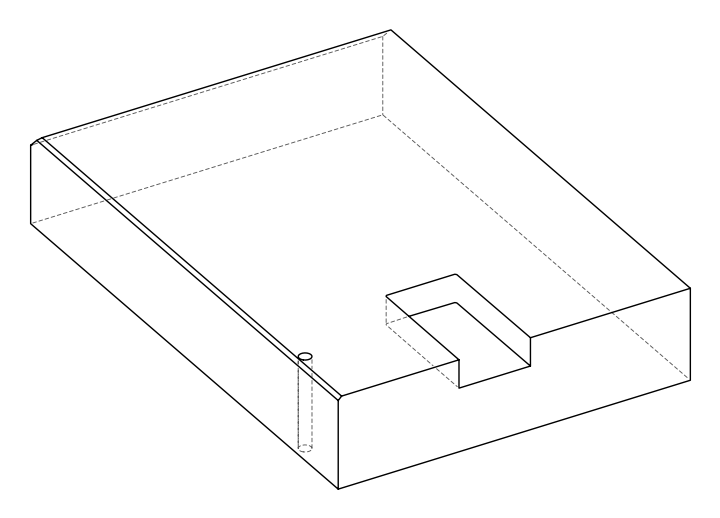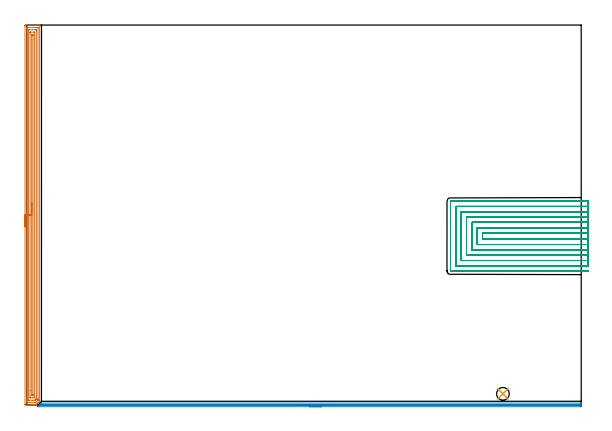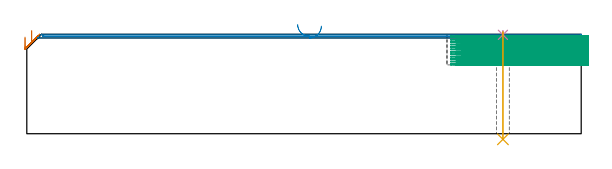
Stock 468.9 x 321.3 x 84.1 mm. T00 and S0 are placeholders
(PLAN: 5 operations, 3 tool changes, 96.4 min)
(1 AREA_MILL | FG_CHAMFER_SURFACE | UGT0205_001 | 13.05 min | 24701 mm3)
(2 AREA_MILL_1 | FG_CHAMFER_SURFACE_1 | UGT0205_001 | 7.47 min | 2199 mm3)
(3 MILL_SLOT | SLOT_PARTIAL_RECTANGULAR | NXT0201_008 | Follow Part, ap 1.5, ae 75% | 75.5 min | 191514 mm3)
(4 SPOT_DRILL | STEP1HOLE | NXT0321_9005460120000 | 0.03 min | 1 mm3)
(5 DRILL_THROUGH_HOLE_INTO_CENTER | STEP1HOLE | UGT0301_220 | 0.36 min | 7646 mm3)
(TOOL UGT0205_001 | Chamfer Mill 20 x 3 x 45 deg. | D20 FL50 Z2)
(TOOL NXT0201_008 | ENDMILL 6mm [2P460-0600-NA 1630] | D6 FL26 Z6)
(TOOL NXT0321_9005460120000 | NC Spot Drill, 142deg, 12mm, Carbide, Uncoated | D12 PA142 FL30 Z2)
(TOOL UGT0301_220 | Twist Drill 10.8 mm | D10.8 PA118 FL92 Z2)
(OP 1 AREA_MILL)
G17 G21 G94 G90
T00 M6
G54
G17 G0 G90 X-1.5 Y150.65 S1061 M3
G43 Z94.1 H0
Z81.7
G94 G1 Y150.688 Z80.828 F250.
Y150.802 Z79.964
Y150.991 Z79.112
Y151.253 Z78.28
Y151.587 Z77.474
Y151.99 Z76.7
Y152.458 Z75.964
Y152.99 Z75.272
Y153.579 Z74.629
Y154.222 Z74.04
Y154.914 Z73.509
Y155.65 Z73.04
Y156.424 Z72.637
Y157.23 Z72.303
Y158.062 Z72.041
Y158.914 Z71.852
Y159.778 Z71.738
Y160.65 Z71.7
Y320.673
X-1.495 Y321.101 Z71.703
X-1.492 Y321.29 Z71.706
X-1.299 Y321.3 Z71.898
X7.788 Z80.983
X9.198 Z82.394
X9.553 Z82.748
X10.526 Z83.726
X10.891 Y321.293 Z84.082
X10.897 Y321.291 Z84.088
X10.9 Y321.12 Z84.1
X10.896 Y3.268 Z84.096
Y3.157 Z84.093
X10.881 Y3.086 Z84.08
X10.878 Y3.079 Z84.077
X9.62 Y1.819 Z82.818
X9.553 Y1.752 Z82.75
X9.366 Y1.566 Z82.566
X9.321 Y1.521 Z82.521
X8.671 Y0.869 Z81.868
X8.618 Y0.817 Z81.817
X8.427 Y0.627 Z81.626
X8.377 Y0.575 Z81.574
X8.327 Y0.527 Z81.526
X8.129 Y0.329 Z81.328
X8.082 Y0.281 Z81.28
X8.037 Y0.236 Z81.236
X7.828 Y0.031 Z81.027
X7.797 Y0.009 Z80.996
X7.788 Y0.006 Z80.988
X7.422 Y0. Z80.622
X6.734 Z79.934
X6.024 Z79.219
X4.786 Z77.983
X3.273 Z76.468
X-1.3 Y0.001 Z71.897
X-1.492 Y0.01 Z71.706
X-1.499 Y0.203 Z71.699
Y0.229
X-1.5 Y160.65 Z71.7
X-0.086 Z73.114
X-0.085 Y318.816 Z73.115
Y318.885
X-0.079 Y319.288 Z73.121
X0.323 Y319.297 Z73.523
X0.729 Y319.299 Z73.929
X1.202 Y319.3 Z74.402
X8.671 Y319.299 Z81.871
X9.147 Y319.297 Z82.347
X9.377 Y319.29 Z82.577
X9.479 Y319.266 Z82.679
X9.485 Y318.955 Z82.685
Y318.885
X9.482 Y5.169 Z82.682
X9.481 Y4.276 Z82.681
X9.479 Y4.203 Z82.679
X9.475 Y4.153 Z82.675
X9.47 Y4.132 Z82.67
X9.451 Y4.109 Z82.651
X9.374 Y4.026 Z82.574
X9.256 Y3.906 Z82.456
X9.109 Y3.759 Z82.309
X7.765 Y2.415 Z80.965
X7.475 Y2.129 Z80.675
X7.392 Y2.049 Z80.592
X7.359 Y2.021 Z80.559
X7.307 Y2.008 Z80.507
X6.906 Y2.003 Z80.106
X6.433 Y2. Z79.633
X0.729 Y2.001 Z73.929
X0.253 Y2.003 Z73.453
X0.023 Y2.01 Z73.223
X-0.079 Y2.034 Z73.121
X-0.085 Y2.345 Z73.115
Y2.415
X-0.086 Y160.65 Z73.114
X1.328 Z74.528
X1.329 Y317.097 Z74.529
X1.33 Y317.24 Z74.53
X1.333 Y317.275 Z74.533
X1.335 Y317.286 Z74.535
X1.346 Y317.29 Z74.546
X1.414 Y317.297 Z74.614
X1.612 Y317.299 Z74.812
X2.294 Y317.3 Z75.494
X4.941 Z78.141
X7.588 Z80.788
X7.788 Y317.298 Z80.988
X7.988 Y317.294 Z81.188
X8.045 Y317.29 Z81.245
X8.065 Y317.285 Z81.265
X8.067 Y317.268 Z81.267
X8.07 Y317.193 Z81.27
X8.071 Y317.097 Z81.271
Y316.81
X8.067 Y5.708 Z81.267
X8.065 Y5.402 Z81.265
X8.063 Y5.25 Z81.263
X8.06 Y5.178 Z81.26
X7.991 Y5.097 Z81.191
X7.891 Y4.992 Z81.091
X7.788 Y4.888 Z80.988
X7.448 Y4.547 Z80.648
X7.103 Y4.203 Z80.303
X7.002 Y4.106 Z80.202
X6.906 Y4.015 Z80.106
X6.222 Y4.002 Z79.422
X4.459 Y4. Z77.659
X1.812 Z75.012
X1.612 Y4.001 Z74.812
X1.412 Y4.006 Z74.612
X1.355 Y4.01 Z74.555
X1.335 Y4.015 Z74.535
X1.333 Y4.032 Z74.533
X1.33 Y4.107 Z74.53
X1.329 Y4.203 Z74.529
Y4.49
X1.328 Y160.65 Z74.528
X2.743 Z75.943
Y314.415
X2.746 Y315.054 Z75.946
X2.75 Y315.269 Z75.95
X2.754 Y315.291 Z75.954
X2.777 Y315.294 Z75.977
X2.831 Y315.297 Z76.031
X2.94 Y315.299 Z76.14
X3.376 Y315.3 Z76.576
X6.033 Z79.233
X6.461 Y315.29 Z79.661
X6.65 Y315.273 Z79.85
X6.652 Y315.165 Z79.852
X6.656 Y314.668 Z79.856
X6.657 Y308.996 Z79.857
X6.653 Y7.141 Z79.853
X6.652 Y6.885 Z79.852
X6.648 Y6.252 Z79.848
X6.646 Y6.209 Z79.846
X6.628 Y6.187 Z79.828
X6.579 Y6.136 Z79.779
X6.455 Y6.016 Z79.655
X6.014 Y6. Z79.214
X5.141 Z78.341
X3.367 Z76.567
X2.939 Y6.01 Z76.139
X2.75 Y6.027 Z75.95
X2.748 Y6.135 Z75.948
X2.744 Y6.632 Z75.944
X2.743 Y12.312 Z75.943
Y160.65
X4.157 Z77.357
Y312.834
X4.158 Y313.04 Z77.358
X4.161 Y313.178 Z77.361
X4.164 Y313.282 Z77.364
X4.178 Y313.29 Z77.378
X4.259 Y313.294 Z77.459
X4.479 Y313.298 Z77.679
X5.141 Y313.292 Z78.341
X5.229 Y313.29 Z78.429
X5.238 Y312.936 Z78.438
X5.242 Y312.73 Z78.442
X5.243 Y312.627 Z78.443
Y312.524
X5.238 Y8.574 Z78.438
X5.237 Y8.475 Z78.437
X5.232 Y8.277 Z78.432
X5.218 Y8.01 Z78.418
X5.141 Y8.007 Z78.341
X4.92 Y8.002 Z78.12
X4.259 Y8.008 Z77.459
X4.171 Y8.01 Z77.371
X4.162 Y8.363 Z77.362
X4.158 Y8.569 Z77.358
X4.157 Y8.673 Z77.357
Y8.776
Y160.65
Y161.522 Z77.395
Y162.386 Z77.509
Y163.238 Z77.698
Y164.07 Z77.96
Y164.876 Z78.294
Y165.65 Z78.697
Y166.386 Z79.165
Y167.078 Z79.696
Y167.721 Z80.286
Y168.31 Z80.929
Y168.842 Z81.621
Y169.31 Z82.357
Y169.713 Z83.131
Y170.047 Z83.937
Y170.309 Z84.769
Y170.498 Z85.62
Y170.612 Z86.485
Y170.65 Z87.357
G0 Z94.1
M5
M2
(OP 2 AREA_MILL_1)
G17 G21 G94 G90
T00 M6
G54
G17 G0 G90 X249.1 Y-1.5 S1061 M3
G43 Z94.1 H0
Z91.
G94 G1 X249.062 Z90.128 F250.
X248.948 Z89.264
X248.759 Z88.412
X248.497 Z87.58
X248.163 Z86.774
X247.76 Z86.
X247.292 Z85.264
X246.76 Z84.572
X246.171 Z83.929
X245.528 Z83.34
X244.836 Z82.808
X244.1 Z82.34
X243.326 Z81.937
X242.52 Z81.603
X241.688 Z81.341
X240.837 Z81.152
X239.972 Z81.038
X239.1 Z81.
X9.42
X9.347 Y-1.496 Z81.003
X9.319 Y-1.492 Z81.004
X9.393 Y-1.406 Z81.092
X12.154 Y1.354 Z83.854
X12.334 Y1.531 Z84.028
X12.405 Y1.596 Z84.089
X12.6 Y1.6 Z84.1
X468.727
X468.89 Y1.597 Z84.088
X468.896 Y1.505 Z83.997
X468.9 Y1.406 Z83.906
Y1.156 Z83.655
Y0.484 Z82.978
Y-0.72 Z81.777
X468.894 Y-1.251 Z81.244
X468.89 Y-1.493 Z81.001
X468.535 Y-1.498 Z81.
X468.28 Y-1.5
X239.1
Y-0.086 Z82.414
X13.494 Y-0.085 Z82.415
X13.184 Y-0.083 Z82.417
X13.181 Y-0.08 Z82.42
X13.18 Y-0.078 Z82.422
X13.2 Y-0.056 Z82.444
X13.392 Y0.131 Z82.631
X13.449 Y0.179 Z82.679
X13.494 Y0.18 Z82.68
X13.802 Y0.184 Z82.684
X14.081 Y0.185 Z82.685
X14.387 Y0.186 Z82.686
X466.493 Y0.185 Z82.685
X466.802 Y0.184 Z82.684
X466.862 Y0.181 Z82.681
X466.886 Y0.179 Z82.679
X466.89 Y0.168 Z82.668
X466.897 Y0.092 Z82.592
X466.892 Y-0.058 Z82.442
X466.89 Y-0.078 Z82.422
X466.86 Y-0.08 Z82.42
X466.773 Y-0.083 Z82.417
X466.493 Y-0.085 Z82.415
X466.186 Y-0.086 Z82.414
X239.1
X238.228 Z82.452
X237.364 Z82.566
X236.512 Z82.755
X235.68 Z83.017
X234.874 Z83.351
X234.1 Z83.754
X233.364 Z84.223
X232.672 Z84.754
X232.029 Z85.343
X231.44 Z85.986
X230.909 Z86.678
X230.44 Z87.414
X230.037 Z88.188
X229.703 Z88.994
X229.441 Z89.826
X229.252 Z90.678
X229.138 Z91.543
X229.1 Z92.414
G0 Z94.1
M5
M2
(OP 3 MILL_SLOT)
G17 G21 G94 G90
T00 M6
G54
G17 G0 G90 X474.9 Y145.4 S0 M3
G43 Z94.1 H1
Z82.661
G94 G1 X471.9 F250.
X385.4 F500.
Y140.2
X471.9
X474.9 F250.
Y149.9
X471.9
X380.9 F500.
Y135.7
X471.9
X474.9 F250.
Y154.4
X471.9
X376.4 F500.
Y131.2
X471.9
X474.9 F250.
Y158.9
X471.9
X371.9 F500.
Y126.7
X471.9
X474.9 F250.
Y163.4
X471.9
X367.4 F500.
Y122.2
X471.9
X474.9 F250.
Y167.9
X471.9
X362.9 F500.
Y117.7
X471.9
X474.9 F250.
Y172.4
X471.9
X358.8 F500.
G3 X358.4 Y172. R0.4
G1 Y113.6
G3 X358.8 Y113.2 R0.4
G1 X471.9
X474.9 F250.
G0 Y145.4 Z81.222
G1 X471.9
X385.4 F500.
Y140.2
X471.9
X474.9 F250.
Y149.9
X471.9
X380.9 F500.
Y135.7
X471.9
X474.9 F250.
Y154.4
X471.9
X376.4 F500.
Y131.2
X471.9
X474.9 F250.
Y158.9
X471.9
X371.9 F500.
Y126.7
X471.9
X474.9 F250.
Y163.4
X471.9
X367.4 F500.
Y122.2
X471.9
X474.9 F250.
Y167.9
X471.9
X362.9 F500.
Y117.7
X471.9
X474.9 F250.
Y172.4
X471.9
X358.8 F500.
G3 X358.4 Y172. R0.4
G1 Y113.6
G3 X358.8 Y113.2 R0.4
G1 X471.9
X474.9 F250.
G0 Y145.4 Z79.783
G1 X471.9
X385.4 F500.
Y140.2
X471.9
X474.9 F250.
Y149.9
X471.9
X380.9 F500.
Y135.7
X471.9
X474.9 F250.
Y154.4
X471.9
X376.4 F500.
Y131.2
X471.9
X474.9 F250.
Y158.9
X471.9
X371.9 F500.
Y126.7
X471.9
X474.9 F250.
Y163.4
X471.9
X367.4 F500.
Y122.2
X471.9
X474.9 F250.
Y167.9
X471.9
X362.9 F500.
Y117.7
X471.9
X474.9 F250.
Y172.4
X471.9
X358.8 F500.
G3 X358.4 Y172. R0.4
G1 Y113.6
G3 X358.8 Y113.2 R0.4
G1 X471.9
X474.9 F250.
G0 Y145.4 Z78.344
G1 X471.9
X385.4 F500.
Y140.2
X471.9
X474.9 F250.
Y149.9
X471.9
X380.9 F500.
Y135.7
X471.9
X474.9 F250.
Y154.4
X471.9
X376.4 F500.
Y131.2
X471.9
X474.9 F250.
Y158.9
X471.9
X371.9 F500.
Y126.7
X471.9
X474.9 F250.
Y163.4
X471.9
X367.4 F500.
Y122.2
X471.9
X474.9 F250.
Y167.9
X471.9
X362.9 F500.
Y117.7
X471.9
X474.9 F250.
Y172.4
X471.9
X358.8 F500.
G3 X358.4 Y172. R0.4
G1 Y113.6
G3 X358.8 Y113.2 R0.4
G1 X471.9
X474.9 F250.
G0 Y145.4 Z76.905
G1 X471.9
X385.4 F500.
Y140.2
X471.9
X474.9 F250.
Y149.9
X471.9
X380.9 F500.
Y135.7
X471.9
X474.9 F250.
Y154.4
X471.9
X376.4 F500.
Y131.2
X471.9
X474.9 F250.
Y158.9
X471.9
X371.9 F500.
Y126.7
X471.9
X474.9 F250.
Y163.4
X471.9
X367.4 F500.
Y122.2
X471.9
X474.9 F250.
Y167.9
X471.9
X362.9 F500.
Y117.7
X471.9
X474.9 F250.
Y172.4
X471.9
X358.8 F500.
G3 X358.4 Y172. R0.4
G1 Y113.6
G3 X358.8 Y113.2 R0.4
G1 X471.9
X474.9 F250.
G0 Y145.4 Z75.467
G1 X471.9
X385.4 F500.
Y140.2
X471.9
X474.9 F250.
Y149.9
X471.9
X380.9 F500.
Y135.7
X471.9
X474.9 F250.
Y154.4
X471.9
X376.4 F500.
Y131.2
X471.9
X474.9 F250.
Y158.9
X471.9
X371.9 F500.
Y126.7
X471.9
X474.9 F250.
Y163.4
X471.9
X367.4 F500.
Y122.2
X471.9
X474.9 F250.
Y167.9
X471.9
X362.9 F500.
Y117.7
X471.9
X474.9 F250.
Y172.4
X471.9
X358.8 F500.
G3 X358.4 Y172. R0.4
G1 Y113.6
G3 X358.8 Y113.2 R0.4
G1 X471.9
X474.9 F250.
G0 Y145.4 Z74.028
G1 X471.9
X385.4 F500.
Y140.2
X471.9
X474.9 F250.
Y149.9
X471.9
X380.9 F500.
Y135.7
X471.9
X474.9 F250.
Y154.4
X471.9
X376.4 F500.
Y131.2
X471.9
X474.9 F250.
Y158.9
X471.9
X371.9 F500.
Y126.7
X471.9
X474.9 F250.
Y163.4
X471.9
X367.4 F500.
Y122.2
X471.9
X474.9 F250.
Y167.9
X471.9
X362.9 F500.
Y117.7
X471.9
X474.9 F250.
Y172.4
X471.9
X358.8 F500.
G3 X358.4 Y172. R0.4
G1 Y113.6
G3 X358.8 Y113.2 R0.4
G1 X471.9
X474.9 F250.
G0 Y145.4 Z72.589
G1 X471.9
X385.4 F500.
Y140.2
X471.9
X474.9 F250.
Y149.9
X471.9
X380.9 F500.
Y135.7
X471.9
X474.9 F250.
Y154.4
X471.9
X376.4 F500.
Y131.2
X471.9
X474.9 F250.
Y158.9
X471.9
X371.9 F500.
Y126.7
X471.9
X474.9 F250.
Y163.4
X471.9
X367.4 F500.
Y122.2
X471.9
X474.9 F250.
Y167.9
X471.9
X362.9 F500.
Y117.7
X471.9
X474.9 F250.
Y172.4
X471.9
X358.8 F500.
G3 X358.4 Y172. R0.4
G1 Y113.6
G3 X358.8 Y113.2 R0.4
G1 X471.9
X474.9 F250.
G0 Y145.4 Z71.15
G1 X471.9
X385.4 F500.
Y140.2
X471.9
X474.9 F250.
Y149.9
X471.9
X380.9 F500.
Y135.7
X471.9
X474.9 F250.
Y154.4
X471.9
X376.4 F500.
Y131.2
X471.9
X474.9 F250.
Y158.9
X471.9
X371.9 F500.
Y126.7
X471.9
X474.9 F250.
Y163.4
X471.9
X367.4 F500.
Y122.2
X471.9
X474.9 F250.
Y167.9
X471.9
X362.9 F500.
Y117.7
X471.9
X474.9 F250.
Y172.4
X471.9
X358.8 F500.
G3 X358.4 Y172. R0.4
G1 Y113.6
G3 X358.8 Y113.2 R0.4
G1 X471.9
X474.9 F250.
G0 Y145.4 Z69.711
G1 X471.9
X385.4 F500.
Y140.2
X471.9
X474.9 F250.
Y149.9
X471.9
X380.9 F500.
Y135.7
X471.9
X474.9 F250.
Y154.4
X471.9
X376.4 F500.
Y131.2
X471.9
X474.9 F250.
Y158.9
X471.9
X371.9 F500.
Y126.7
X471.9
X474.9 F250.
Y163.4
X471.9
X367.4 F500.
Y122.2
X471.9
X474.9 F250.
Y167.9
X471.9
X362.9 F500.
Y117.7
X471.9
X474.9 F250.
Y172.4
X471.9
X358.8 F500.
G3 X358.4 Y172. R0.4
G1 Y113.6
G3 X358.8 Y113.2 R0.4
G1 X471.9
X474.9 F250.
G0 Y145.4 Z68.272
G1 X471.9
X385.4 F500.
Y140.2
X471.9
X474.9 F250.
Y149.9
X471.9
X380.9 F500.
Y135.7
X471.9
X474.9 F250.
Y154.4
X471.9
X376.4 F500.
Y131.2
X471.9
X474.9 F250.
Y158.9
X471.9
X371.9 F500.
Y126.7
X471.9
X474.9 F250.
Y163.4
X471.9
X367.4 F500.
Y122.2
X471.9
X474.9 F250.
Y167.9
X471.9
X362.9 F500.
Y117.7
X471.9
X474.9 F250.
Y172.4
X471.9
X358.8 F500.
G3 X358.4 Y172. R0.4
G1 Y113.6
G3 X358.8 Y113.2 R0.4
G1 X471.9
X474.9 F250.
G0 Y145.4 Z66.833
G1 X471.9
X385.4 F500.
Y140.2
X471.9
X474.9 F250.
Y149.9
X471.9
X380.9 F500.
Y135.7
X471.9
X474.9 F250.
Y154.4
X471.9
X376.4 F500.
Y131.2
X471.9
X474.9 F250.
Y158.9
X471.9
X371.9 F500.
Y126.7
X471.9
X474.9 F250.
Y163.4
X471.9
X367.4 F500.
Y122.2
X471.9
X474.9 F250.
Y167.9
X471.9
X362.9 F500.
Y117.7
X471.9
X474.9 F250.
Y172.4
X471.9
X358.8 F500.
G3 X358.4 Y172. R0.4
G1 Y113.6
G3 X358.8 Y113.2 R0.4
G1 X471.9
X474.9 F250.
G0 Y145.4 Z65.394
G1 X471.9
X385.4 F500.
Y140.2
X471.9
X474.9 F250.
Y149.9
X471.9
X380.9 F500.
Y135.7
X471.9
X474.9 F250.
Y154.4
X471.9
X376.4 F500.
Y131.2
X471.9
X474.9 F250.
Y158.9
X471.9
X371.9 F500.
Y126.7
X471.9
X474.9 F250.
Y163.4
X471.9
X367.4 F500.
Y122.2
X471.9
X474.9 F250.
Y167.9
X471.9
X362.9 F500.
Y117.7
X471.9
X474.9 F250.
Y172.4
X471.9
X358.8 F500.
G3 X358.4 Y172. R0.4
G1 Y113.6
G3 X358.8 Y113.2 R0.4
G1 X471.9
X474.9 F250.
G0 Y145.4 Z63.956
G1 X471.9
X385.4 F500.
Y140.2
X471.9
X474.9 F250.
Y149.9
X471.9
X380.9 F500.
Y135.7
X471.9
X474.9 F250.
Y154.4
X471.9
X376.4 F500.
Y131.2
X471.9
X474.9 F250.
Y158.9
X471.9
X371.9 F500.
Y126.7
X471.9
X474.9 F250.
Y163.4
X471.9
X367.4 F500.
Y122.2
X471.9
X474.9 F250.
Y167.9
X471.9
X362.9 F500.
Y117.7
X471.9
X474.9 F250.
Y172.4
X471.9
X358.8 F500.
G3 X358.4 Y172. R0.4
G1 Y113.6
G3 X358.8 Y113.2 R0.4
G1 X471.9
X474.9 F250.
G0 Y145.4 Z62.517
G1 X471.9
X385.4 F500.
Y140.2
X471.9
X474.9 F250.
Y149.9
X471.9
X380.9 F500.
Y135.7
X471.9
X474.9 F250.
Y154.4
X471.9
X376.4 F500.
Y131.2
X471.9
X474.9 F250.
Y158.9
X471.9
X371.9 F500.
Y126.7
X471.9
X474.9 F250.
Y163.4
X471.9
X367.4 F500.
Y122.2
X471.9
X474.9 F250.
Y167.9
X471.9
X362.9 F500.
Y117.7
X471.9
X474.9 F250.
Y172.4
X471.9
X358.8 F500.
G3 X358.4 Y172. R0.4
G1 Y113.6
G3 X358.8 Y113.2 R0.4
G1 X471.9
X474.9 F250.
G0 Y145.4 Z61.078
G1 X471.9
X385.4 F500.
Y140.2
X471.9
X474.9 F250.
Y149.9
X471.9
X380.9 F500.
Y135.7
X471.9
X474.9 F250.
Y154.4
X471.9
X376.4 F500.
Y131.2
X471.9
X474.9 F250.
Y158.9
X471.9
X371.9 F500.
Y126.7
X471.9
X474.9 F250.
Y163.4
X471.9
X367.4 F500.
Y122.2
X471.9
X474.9 F250.
Y167.9
X471.9
X362.9 F500.
Y117.7
X471.9
X474.9 F250.
Y172.4
X471.9
X358.8 F500.
G3 X358.4 Y172. R0.4
G1 Y113.6
G3 X358.8 Y113.2 R0.4
G1 X471.9
X474.9 F250.
G0 Y145.4 Z59.639
G1 X471.9
X385.4 F500.
Y140.2
X471.9
X474.9 F250.
Y149.9
X471.9
X380.9 F500.
Y135.7
X471.9
X474.9 F250.
Y154.4
X471.9
X376.4 F500.
Y131.2
X471.9
X474.9 F250.
Y158.9
X471.9
X371.9 F500.
Y126.7
X471.9
X474.9 F250.
Y163.4
X471.9
X367.4 F500.
Y122.2
X471.9
X474.9 F250.
Y167.9
X471.9
X362.9 F500.
Y117.7
X471.9
X474.9 F250.
Y172.4
X471.9
X358.8 F500.
G3 X358.4 Y172. R0.4
G1 Y113.6
G3 X358.8 Y113.2 R0.4
G1 X471.9
X474.9 F250.
G0 Y145.4 Z58.2
G1 X471.9
X385.4 F500.
Y140.2
X471.9
X474.9 F250.
Y149.9
X471.9
X380.9 F500.
Y135.7
X471.9
X474.9 F250.
Y154.4
X471.9
X376.4 F500.
Y131.2
X471.9
X474.9 F250.
Y158.9
X471.9
X371.9 F500.
Y126.7
X471.9
X474.9 F250.
Y163.4
X471.9
X367.4 F500.
Y122.2
X471.9
X474.9 F250.
Y167.9
X471.9
X362.9 F500.
Y117.7
X471.9
X474.9 F250.
Y172.4
X471.9
X358.8 F500.
G3 X358.4 Y172. R0.4
G1 Y113.6
G3 X358.8 Y113.2 R0.4
G1 X471.9
X474.9 F250.
G0 Z94.1
M5
M2
(OP 4 SPOT_DRILL)
G17 G21 G94 G90
T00 M6
G54
G17 G0 G90 X402.7 Y9.4 S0 M3
G43 Z94.1 H0
G94 G81 G98 Z83.635 F250. R87.1
G80
M5
M2
(OP 5 DRILL_THROUGH_HOLE_INTO_CENTER)
G17 G21 G94 G90
T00 M6
G54
G17 G0 G90 X402.7 Y9.4 S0 M3
G43 Z94.1 H0
G94 G73 G98 Z-4.745 F250. Q9.872 R86.1
G80
M5
M2
